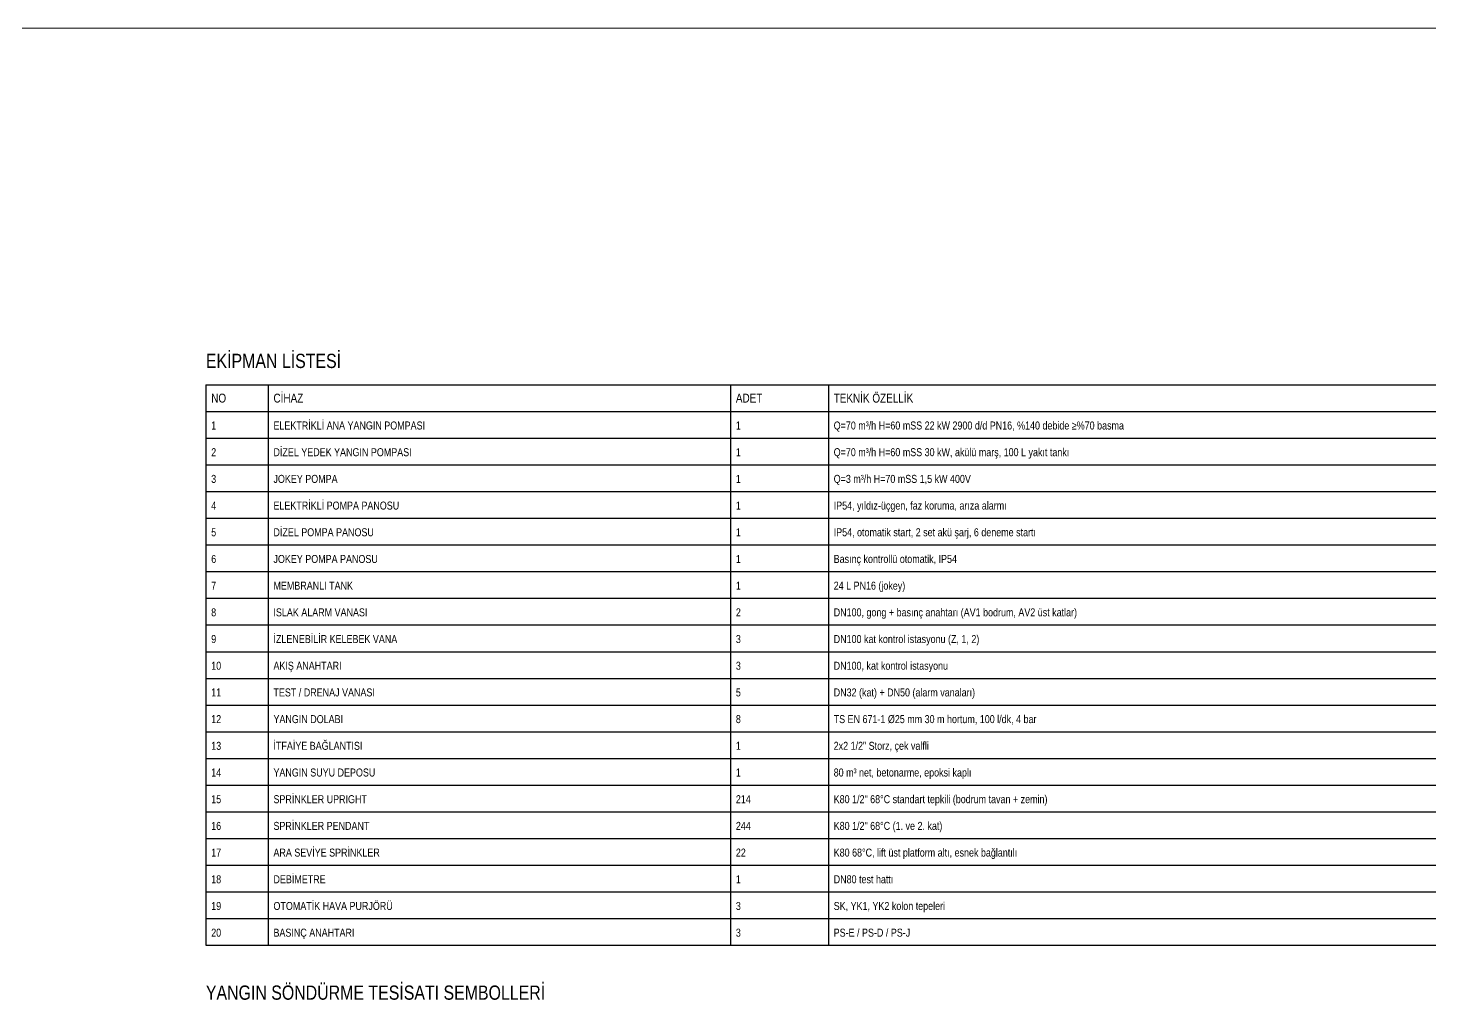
# Model space of a CAD drawing. Header units: centimetres. Extents: x 247996 to 276712, y -458149 to -450648.
# Drawn here: x 264100 to 265677, y -451741 to -450649 of the extents above; entities that cross this region are included whole.
import ezdxf
from ezdxf.enums import TextEntityAlignment as Align

# ---------------------------------------------------------------- set-up
doc = ezdxf.new("R2010")
doc.units = ezdxf.units.CM
doc.layers.add('ANTED', color=144, linetype='Continuous', lineweight=0)
doc.layers.add('MTY-YANGIN-TABLO', color=7, linetype='Continuous')
doc.styles.add('ROTAS', font='arial.ttf')

msp = doc.modelspace()

# ---------------------------------------------------------------- linework, layer by layer
at = {"layer": 'ANTED'}
msp.add_line((276712.4, -450649.1), (248038.8, -450649.1), dxfattribs=at)
at = {"layer": 'MTY-YANGIN-TABLO'}
for points in [[(264300, -451050), (266250, -451050)], [(264300, -451050), (264300, -451680)], [(264370, -451050), (264370, -451680)], [(264890, -451050), (264890, -451680)], [(265000, -451050), (265000, -451680)], [(264300, -451080), (266250, -451080)], [(264300, -451110), (266250, -451110)], [(264300, -451140), (266250, -451140)], [(264300, -451170), (266250, -451170)], [(264300, -451200), (266250, -451200)], [(264300, -451230), (266250, -451230)], [(264300, -451260), (266250, -451260)], [(264300, -451290), (266250, -451290)], [(264300, -451320), (266250, -451320)], [(264300, -451350), (266250, -451350)], [(264300, -451380), (266250, -451380)], [(264300, -451410), (266250, -451410)], [(264300, -451440), (266250, -451440)], [(264300, -451470), (266250, -451470)], [(264300, -451500), (266250, -451500)], [(264300, -451530), (266250, -451530)], [(264300, -451560), (266250, -451560)], [(264300, -451590), (266250, -451590)], [(264300, -451620), (266250, -451620)], [(264300, -451650), (266250, -451650)], [(264300, -451680), (266250, -451680)]]:
    msp.add_lwpolyline(points, dxfattribs=at)

# ---------------------------------------------------------------- texts
at = {"layer": 'MTY-YANGIN-TABLO', "style": 'ROTAS', "width": 0.8}
for s, height, p in [('EKİPMAN LİSTESİ', 16, (264300, -451036)), ('NO', 10, (264306, -451073)), ('CİHAZ', 10, (264376, -451073)), ('ADET', 10, (264896, -451073)), ('TEKNİK ÖZELLİK', 10, (265006, -451073)), ('1', 9, (264306, -451103)), ('ELEKTRİKLİ ANA YANGIN POMPASI', 9, (264376, -451103)), ('1', 9, (264896, -451103)), ('Q=70 m³/h H=60 mSS 22 kW 2900 d/d PN16, %140 debide ≥%70 basma', 9, (265006, -451103)), ('2', 9, (264306, -451133)), ('DİZEL YEDEK YANGIN POMPASI', 9, (264376, -451133)), ('1', 9, (264896, -451133)), ('Q=70 m³/h H=60 mSS 30 kW, akülü marş, 100 L yakıt tankı', 9, (265006, -451133)), ('3', 9, (264306, -451163)), ('JOKEY POMPA', 9, (264376, -451163)), ('1', 9, (264896, -451163)), ('Q=3 m³/h H=70 mSS 1,5 kW 400V', 9, (265006, -451163)), ('4', 9, (264306, -451193)), ('ELEKTRİKLİ POMPA PANOSU', 9, (264376, -451193)), ('1', 9, (264896, -451193)), ('IP54, yıldız-üçgen, faz koruma, arıza alarmı', 9, (265006, -451193)), ('DİZEL POMPA PANOSU', 9, (264376, -451223)), ('5', 9, (264306, -451223)), ('1', 9, (264896, -451223)), ('IP54, otomatik start, 2 set akü şarj, 6 deneme startı', 9, (265006, -451223)), ('Basınç kontrollü otomatik, IP54', 9, (265006, -451253)), ('6', 9, (264306, -451253)), ('JOKEY POMPA PANOSU', 9, (264376, -451253)), ('1', 9, (264896, -451253)), ('7', 9, (264306, -451283)), ('MEMBRANLI TANK', 9, (264376, -451283)), ('1', 9, (264896, -451283)), ('24 L PN16 (jokey)', 9, (265006, -451283)), ('8', 9, (264306, -451313)), ('ISLAK ALARM VANASI', 9, (264376, -451313)), ('2', 9, (264896, -451313)), ('DN100, gong + basınç anahtarı (AV1 bodrum, AV2 üst katlar)', 9, (265006, -451313)), ('9', 9, (264306, -451343)), ('İZLENEBİLİR KELEBEK VANA', 9, (264376, -451343)), ('3', 9, (264896, -451343)), ('DN100 kat kontrol istasyonu (Z, 1, 2)', 9, (265006, -451343)), ('10', 9, (264306, -451373)), ('AKIŞ ANAHTARI', 9, (264376, -451373)), ('3', 9, (264896, -451373)), ('DN100, kat kontrol istasyonu', 9, (265006, -451373)), ('11', 9, (264306, -451403)), ('TEST / DRENAJ VANASI', 9, (264376, -451403)), ('5', 9, (264896, -451403)), ('DN32 (kat) + DN50 (alarm vanaları)', 9, (265006, -451403)), ('12', 9, (264306, -451433)), ('YANGIN DOLABI', 9, (264376, -451433)), ('8', 9, (264896, -451433)), ('TS EN 671-1 Ø25 mm 30 m hortum, 100 l/dk, 4 bar', 9, (265006, -451433)), ('13', 9, (264306, -451463)), ('İTFAİYE BAĞLANTISI', 9, (264376, -451463)), ('1', 9, (264896, -451463)), ('2x2 1/2" Storz, çek valfli', 9, (265006, -451463)), ('14', 9, (264306, -451493)), ('YANGIN SUYU DEPOSU', 9, (264376, -451493)), ('1', 9, (264896, -451493)), ('80 m³ net, betonarme, epoksi kaplı', 9, (265006, -451493)), ('15', 9, (264306, -451523)), ('SPRİNKLER UPRIGHT', 9, (264376, -451523)), ('214', 9, (264896, -451523)), ('K80 1/2" 68°C standart tepkili (bodrum tavan + zemin)', 9, (265006, -451523)), ('SPRİNKLER PENDANT', 9, (264376, -451553)), ('16', 9, (264306, -451553)), ('244', 9, (264896, -451553)), ('K80 1/2" 68°C (1. ve 2. kat)', 9, (265006, -451553)), ('17', 9, (264306, -451583)), ('ARA SEVİYE SPRİNKLER', 9, (264376, -451583)), ('22', 9, (264896, -451583)), ('K80 68°C, lift üst platform altı, esnek bağlantılı', 9, (265006, -451583)), ('18', 9, (264306, -451613)), ('DEBİMETRE', 9, (264376, -451613)), ('1', 9, (264896, -451613)), ('DN80 test hattı', 9, (265006, -451613)), ('19', 9, (264306, -451643)), ('OTOMATİK HAVA PURJÖRÜ', 9, (264376, -451643)), ('3', 9, (264896, -451643)), ('SK, YK1, YK2 kolon tepeleri', 9, (265006, -451643)), ('20', 9, (264306, -451673)), ('BASINÇ ANAHTARI', 9, (264376, -451673)), ('3', 9, (264896, -451673)), ('PS-E / PS-D / PS-J', 9, (265006, -451673)), ('YANGIN SÖNDÜRME TESİSATI SEMBOLLERİ', 16, (264300, -451746))]:
    msp.add_text(s, height=height, dxfattribs=at).set_placement(p, align=Align.BOTTOM_LEFT)

doc.saveas('drawing.dxf')
